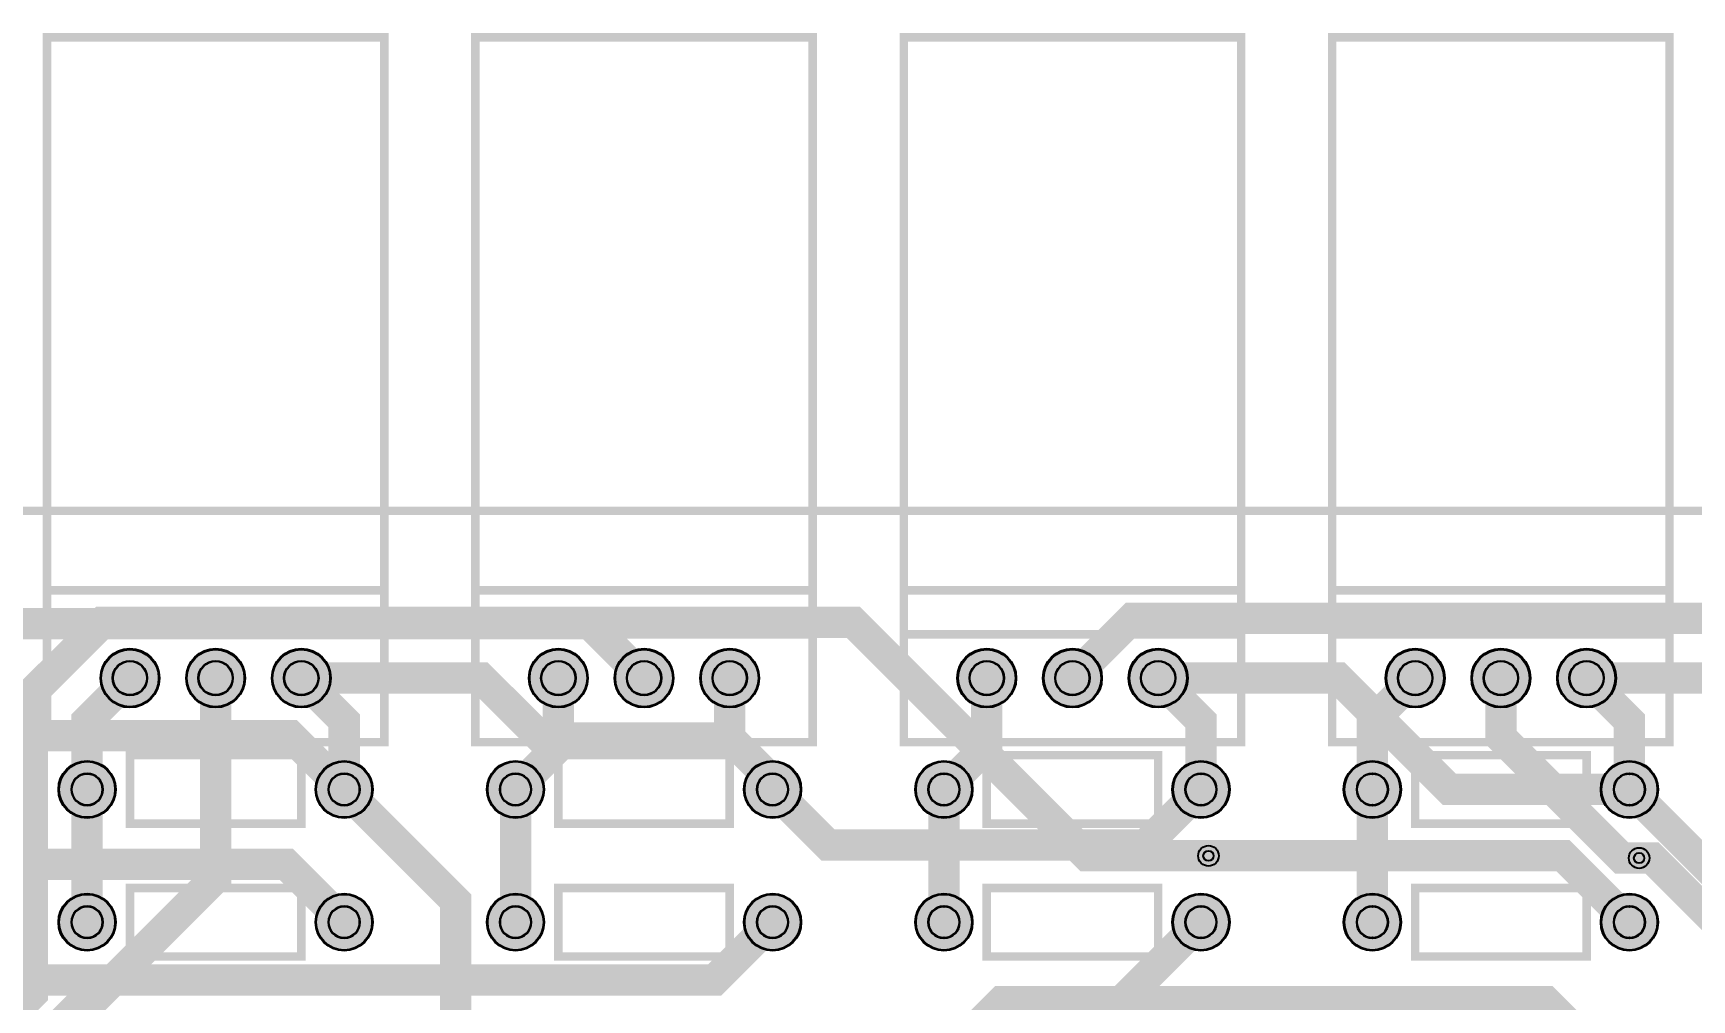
# Model space of a CAD drawing. Header units: millimetres. Extents: x -127 to 154, y 15 to 100.
# Drawn here: x 68.25 to 117.42, y 71.36 to 100.03 of the extents above; entities that cross this region are included whole.
import ezdxf

# ---------------------------------------------------------------- set-up
doc = ezdxf.new("R2010")
doc.units = ezdxf.units.MM
for name, color, linetype, true_color in [('BoardOutLine', 7, 'Continuous', 0xff00ff), ('BottomLayer', 7, 'Continuous', 0x0000ff), ('BottomSolderMaskLayer', 7, 'Continuous', 0xaa00ff), ('Hole', 7, 'Continuous', 0x222222), ('Multi-Layer', 7, 'Continuous', 0xc0c0c0), ('TopLayer', 7, 'Continuous', 0xff0000), ('TopSilkLayer', 7, 'Continuous', 0xffcc00), ('TopSolderMaskLayer', 7, 'Continuous', 0x800080)]:
    doc.layers.add(name, color=color, linetype=linetype, true_color=true_color)

msp = doc.modelspace()

# ---------------------------------------------------------------- hatches: boundary and pattern name
at = {"layer": 'BottomSolderMaskLayer'}
for points in [[(70.2447421894843, 80.89916179832358, 1), (71.99554229108449, 80.89916179832358, 1)], [(72.78474726949466, 80.89916179832358, 1), (74.53554737109485, 80.89916179832358, 1)], [(75.32475234950479, 80.89916179832358, 1), (77.07555245110498, 80.89916179832358, 1)], [(82.94476758953519, 80.89916179832358, 1), (84.69556769113538, 80.89916179832358, 1)], [(85.48477266954532, 80.89916179832358, 1), (87.23557277114551, 80.89916179832358, 1)], [(88.02477774955545, 80.89916179832358, 1), (89.77557785115565, 80.89916179832358, 1)], [(95.64479298958608, 80.89916179832358, 1), (97.39559309118627, 80.89916179832358, 1)], [(98.18479806959621, 80.89916179832358, 1), (99.9355981711964, 80.89916179832358, 1)], [(100.72480314960634, 80.89916179832358, 1), (102.47560325120654, 80.89916179832358, 1)], [(108.34481838963674, 80.89916179832358, 1), (110.09561849123693, 80.89916179832358, 1)], [(110.88482346964688, 80.89916179832358, 1), (112.63562357124707, 80.89916179832358, 1)], [(113.42482854965724, 80.89916179832358, 1), (115.17562865125743, 80.89916179832358, 1)], [(68.99923799847603, 77.59715519431029, 1), (70.70104140208285, 77.59715519431029, 1)], [(76.61925323850643, 77.59715519431029, 1), (78.32105664211325, 77.59715519431029, 1)], [(81.69926339852692, 77.59715519431029, 1), (83.40106680213374, 77.59715519431029, 1)], [(89.31927863855732, 77.59715519431029, 1), (91.02108204216414, 77.59715519431029, 1)], [(94.39928879857759, 77.59715519431029, 1), (96.1010922021844, 77.59715519431029, 1)], [(102.01930403860821, 77.59715519431029, 1), (103.72110744221503, 77.59715519431029, 1)], [(107.09931419862848, 77.59715519431029, 1), (108.8011176022353, 77.59715519431029, 1)], [(114.71932943865887, 77.59715519431029, 1), (116.42113284226569, 77.59715519431029, 1)], [(68.99923799847603, 73.66014732029464, 1), (70.70104140208285, 73.66014732029464, 1)], [(76.61925323850643, 73.66014732029464, 1), (78.32105664211325, 73.66014732029464, 1)], [(81.69926339852692, 73.66014732029464, 1), (83.40106680213374, 73.66014732029464, 1)], [(89.31927863855732, 73.66014732029464, 1), (91.02108204216414, 73.66014732029464, 1)], [(94.39928879857759, 73.66014732029464, 1), (96.1010922021844, 73.66014732029464, 1)], [(102.01930403860821, 73.66014732029464, 1), (103.72110744221503, 73.66014732029464, 1)], [(107.09931419862848, 73.66014732029464, 1), (108.8011176022353, 73.66014732029464, 1)], [(114.71932943865887, 73.66014732029464, 1), (116.42113284226569, 73.66014732029464, 1)]]:
    msp.add_hatch(color=256, dxfattribs=at).paths.add_polyline_path(points)
at = {"layer": 'Multi-Layer'}
for points in [[(70.2701422402844, 80.89916179832358, 1), (71.97014224028439, 80.89916179832358, 1)], [(72.81014732029476, 80.89916179832358, 1), (74.51014732029475, 80.89916179832358, 1)], [(75.35015240030489, 80.89916179832358, 1), (77.05015240030488, 80.89916179832358, 1)], [(82.97016764033529, 80.89916179832358, 1), (84.67016764033528, 80.89916179832358, 1)], [(85.51017272034542, 80.89916179832358, 1), (87.21017272034541, 80.89916179832358, 1)], [(88.05017780035556, 80.89916179832358, 1), (89.75017780035554, 80.89916179832358, 1)], [(95.67019304038618, 80.89916179832358, 1), (97.37019304038617, 80.89916179832358, 1)], [(98.21019812039631, 80.89916179832358, 1), (99.9101981203963, 80.89916179832358, 1)], [(100.75020320040645, 80.89916179832358, 1), (102.45020320040643, 80.89916179832358, 1)], [(108.37021844043684, 80.89916179832358, 1), (110.07021844043683, 80.89916179832358, 1)], [(110.91022352044698, 80.89916179832358, 1), (112.61022352044697, 80.89916179832358, 1)], [(113.45022860045734, 80.89916179832358, 1), (115.15022860045733, 80.89916179832358, 1)], [(69.02463804927613, 77.59715519431029, 1), (70.67564135128275, 77.59715519431029, 1)], [(76.64465328930653, 77.59715519431029, 1), (78.29565659131315, 77.59715519431029, 1)], [(81.72466344932702, 77.59715519431029, 1), (83.37566675133364, 77.59715519431029, 1)], [(89.34467868935742, 77.59715519431029, 1), (90.99568199136404, 77.59715519431029, 1)], [(94.42468884937769, 77.59715519431029, 1), (96.0756921513843, 77.59715519431029, 1)], [(102.04470408940831, 77.59715519431029, 1), (103.69570739141493, 77.59715519431029, 1)], [(107.12471424942858, 77.59715519431029, 1), (108.77571755143519, 77.59715519431029, 1)], [(114.74472948945898, 77.59715519431029, 1), (116.39573279146559, 77.59715519431029, 1)], [(69.02463804927613, 73.66014732029464, 1), (70.67564135128275, 73.66014732029464, 1)], [(76.64465328930653, 73.66014732029464, 1), (78.29565659131315, 73.66014732029464, 1)], [(81.72466344932702, 73.66014732029464, 1), (83.37566675133364, 73.66014732029464, 1)], [(89.34467868935742, 73.66014732029464, 1), (90.99568199136404, 73.66014732029464, 1)], [(94.42468884937769, 73.66014732029464, 1), (96.0756921513843, 73.66014732029464, 1)], [(102.04470408940831, 73.66014732029464, 1), (103.69570739141493, 73.66014732029464, 1)], [(107.12471424942858, 73.66014732029464, 1), (108.77571755143519, 73.66014732029464, 1)], [(114.74472948945898, 73.66014732029464, 1), (116.39573279146559, 73.66014732029464, 1)]]:
    msp.add_hatch(color=256, dxfattribs=at).paths.add_polyline_path(points)
at = {"layer": 'TopSolderMaskLayer'}
for points in [[(70.2447421894843, 80.89916179832358, 1), (71.99554229108449, 80.89916179832358, 1)], [(72.78474726949466, 80.89916179832358, 1), (74.53554737109485, 80.89916179832358, 1)], [(75.32475234950479, 80.89916179832358, 1), (77.07555245110498, 80.89916179832358, 1)], [(82.94476758953519, 80.89916179832358, 1), (84.69556769113538, 80.89916179832358, 1)], [(85.48477266954532, 80.89916179832358, 1), (87.23557277114551, 80.89916179832358, 1)], [(88.02477774955545, 80.89916179832358, 1), (89.77557785115565, 80.89916179832358, 1)], [(95.64479298958608, 80.89916179832358, 1), (97.39559309118627, 80.89916179832358, 1)], [(98.18479806959621, 80.89916179832358, 1), (99.9355981711964, 80.89916179832358, 1)], [(100.72480314960634, 80.89916179832358, 1), (102.47560325120654, 80.89916179832358, 1)], [(108.34481838963674, 80.89916179832358, 1), (110.09561849123693, 80.89916179832358, 1)], [(110.88482346964688, 80.89916179832358, 1), (112.63562357124707, 80.89916179832358, 1)], [(113.42482854965724, 80.89916179832358, 1), (115.17562865125743, 80.89916179832358, 1)], [(68.99923799847603, 77.59715519431029, 1), (70.70104140208285, 77.59715519431029, 1)], [(76.61925323850643, 77.59715519431029, 1), (78.32105664211325, 77.59715519431029, 1)], [(81.69926339852692, 77.59715519431029, 1), (83.40106680213374, 77.59715519431029, 1)], [(89.31927863855732, 77.59715519431029, 1), (91.02108204216414, 77.59715519431029, 1)], [(94.39928879857759, 77.59715519431029, 1), (96.1010922021844, 77.59715519431029, 1)], [(102.01930403860821, 77.59715519431029, 1), (103.72110744221503, 77.59715519431029, 1)], [(107.09931419862848, 77.59715519431029, 1), (108.8011176022353, 77.59715519431029, 1)], [(114.71932943865887, 77.59715519431029, 1), (116.42113284226569, 77.59715519431029, 1)], [(68.99923799847603, 73.66014732029464, 1), (70.70104140208285, 73.66014732029464, 1)], [(76.61925323850643, 73.66014732029464, 1), (78.32105664211325, 73.66014732029464, 1)], [(81.69926339852692, 73.66014732029464, 1), (83.40106680213374, 73.66014732029464, 1)], [(89.31927863855732, 73.66014732029464, 1), (91.02108204216414, 73.66014732029464, 1)], [(94.39928879857759, 73.66014732029464, 1), (96.1010922021844, 73.66014732029464, 1)], [(102.01930403860821, 73.66014732029464, 1), (103.72110744221503, 73.66014732029464, 1)], [(107.09931419862848, 73.66014732029464, 1), (108.8011176022353, 73.66014732029464, 1)], [(114.71932943865887, 73.66014732029464, 1), (116.42113284226569, 73.66014732029464, 1)]]:
    msp.add_hatch(color=256, dxfattribs=at).paths.add_polyline_path(points)

# ---------------------------------------------------------------- linework, layer by layer
at = {"layer": 'BoardOutLine', "const_width": 0.25400050800101603}
msp.add_lwpolyline([(18.23025146050304, 85.85902971805945), (125.73025146050304, 85.85902971805945)], dxfattribs=at)
at = {"layer": 'BottomLayer', "const_width": 0.9299974599949201}
for points in [[(63.243688087376086, 51.85118110236215), (63.243688087376086, 66.55806451612898), (68.23048006096019, 71.54485648971286), (68.23048006096019, 80.47602235204465), (70.30591821183634, 82.55146050292092), (92.56880873761747, 82.55146050292092), (99.49159258318514, 75.62867665735337), (103.09230378460757, 75.62867665735337)], [(73.6602489204979, 80.89918719837442), (73.6602489204979, 74.97843535687059), (70.08900177800365, 71.40718821437633), (69.83500127000275, 71.40718821437633), (64.83373126746255, 66.40591821183637), (64.83373126746255, 39.83086106172209), (66.67523495046999, 37.98935737871477)], [(71.12024384048777, 80.89918719837442), (69.8502413004826, 79.62918465836935), (69.8502413004826, 77.59718059436125)], [(76.20025400050804, 80.89918719837442), (77.47025654051299, 79.62918465836935), (77.47025654051299, 77.59718059436125)], [(83.82026924053844, 80.89918719837442), (83.82026924053844, 78.86718313436631), (82.55026670053348, 77.59718059436125)], [(101.60030480060959, 80.89918719837442), (102.87030734061477, 79.62918465836935), (102.87030734061477, 77.59718059436125)], [(109.22032004063999, 80.89918719837442), (107.95031750063504, 79.62918465836935), (107.95031750063504, 77.59718059436125)], [(111.76032512065035, 80.89918719837442), (111.76032512065035, 79.14531369062729), (115.34325628651254, 75.56238252476498), (115.85862331724661, 75.56238252476498)], [(114.30033020066048, 80.89918719837442), (115.57033274066544, 79.62918465836935), (115.57033274066544, 77.59718059436125)], [(69.8502413004826, 73.66017272034549), (69.8502413004826, 77.59718059436125)], [(77.47025654051299, 77.59718059436125), (80.77708915417838, 74.29034798069586), (80.77708915417838, 69.4643383286766), (81.78826517653033, 68.45316230632466)], [(82.55026670053348, 73.66017272034549), (82.55026670053348, 77.59718059436125)], [(95.25029210058415, 73.66017272034549), (95.25029210058415, 77.59718059436125)], [(107.95031750063504, 73.66017272034549), (107.95031750063504, 77.59718059436125)], [(118.49133858267714, 68.45316230632466), (118.49133858267714, 74.67617475234954), (115.57033274066544, 77.59718059436125)], [(115.95133350266701, 68.45316230632466), (113.10347980695974, 71.30101600203204), (96.95844551689106, 71.30101600203204), (92.44942849885706, 66.79199898399781), (87.68183896367805, 66.79199898399781)]]:
    msp.add_lwpolyline(points, dxfattribs=at)
at = {"layer": 'BottomSolderMaskLayer'}
for points in [[(69.85275785936187, 78.06842382915525), (69.84752154119701, 78.06842382915525)], [(77.4727730993925, 78.06842382915525), (77.46753678122741, 78.06842382915525)], [(82.55278325941276, 78.06842382915525), (82.54754694124767, 78.06842382915525)], [(90.17279849944316, 78.06842382915525), (90.1675621812783, 78.06842382915525)], [(95.25280865946343, 78.06842382915525), (95.24757234129856, 78.06842382915525)], [(102.87282389949405, 78.06842382915525), (102.86758758132896, 78.06842382915525)], [(107.95283405951432, 78.06842382915525), (107.94759774134923, 78.06842382915525)], [(115.57284929954471, 78.06842382915525), (115.56761298137985, 78.06842382915525)], [(69.85275785936187, 77.12588655946533), (69.84752154119701, 77.12588655946533)], [(77.4727730993925, 77.12588655946533), (77.46753678122741, 77.12588655946533)], [(82.55278325941276, 77.12588655946533), (82.54754694124767, 77.12588655946533)], [(90.17279849944316, 77.12588655946533), (90.1675621812783, 77.12588655946533)], [(95.25280865946343, 77.12588655946533), (95.24757234129856, 77.12588655946533)], [(102.87282389949405, 77.12588655946533), (102.86758758132896, 77.12588655946533)], [(107.95283405951432, 77.12588655946533), (107.94759774134923, 77.12588655946533)], [(115.57284929954471, 77.12588655946533), (115.56761298137985, 77.12588655946533)], [(69.85275785936187, 74.1314159551396), (69.84752154119701, 74.1314159551396)], [(77.4727730993925, 74.1314159551396), (77.46753678122741, 74.1314159551396)], [(82.55278325941276, 74.1314159551396), (82.54754694124767, 74.1314159551396)], [(90.17279849944316, 74.1314159551396), (90.1675621812783, 74.1314159551396)], [(95.25280865946343, 74.1314159551396), (95.24757234129856, 74.1314159551396)], [(102.87282389949405, 74.1314159551396), (102.86758758132896, 74.1314159551396)], [(107.95283405951432, 74.1314159551396), (107.94759774134923, 74.1314159551396)], [(115.57284929954471, 74.1314159551396), (115.56761298137985, 74.1314159551396)], [(69.85275785936187, 73.18887868544968), (69.84752154119701, 73.18887868544968)], [(77.4727730993925, 73.18887868544968), (77.46753678122741, 73.18887868544968)], [(82.55278325941276, 73.18887868544968), (82.54754694124767, 73.18887868544968)], [(90.17279849944316, 73.18887868544968), (90.1675621812783, 73.18887868544968)], [(95.25280865946343, 73.18887868544968), (95.24757234129856, 73.18887868544968)], [(102.87282389949405, 73.18887868544968), (102.86758758132896, 73.18887868544968)], [(107.95283405951432, 73.18887868544968), (107.94759774134923, 73.18887868544968)], [(115.57284929954471, 73.18887868544968), (115.56761298137985, 73.18887868544968)]]:
    msp.add_lwpolyline(points, close=True, dxfattribs=at)
for centre, radius in [((71.1201422402844, 80.89916179832358), 0.8754000508001016), ((73.66014732029475, 80.89916179832358), 0.8754000508001016), ((76.20015240030489, 80.89916179832358), 0.8754000508001016), ((83.82016764033528, 80.89916179832358), 0.8754000508001016), ((86.36017272034542, 80.89916179832358), 0.8754000508001016), ((88.90017780035555, 80.89916179832358), 0.8754000508001016), ((96.52019304038618, 80.89916179832358), 0.8754000508001016), ((99.06019812039631, 80.89916179832358), 0.8754000508001016), ((101.60020320040644, 80.89916179832358), 0.8754000508001016), ((109.22021844043684, 80.89916179832358), 0.8754000508001016), ((111.76022352044697, 80.89916179832358), 0.8754000508001016), ((114.30022860045733, 80.89916179832358), 0.8754000508001016), ((71.1201422402844, 80.89916179832358), 0.5149412063530009), ((73.66014732029475, 80.89916179832358), 0.5149412063530009), ((76.20015240030489, 80.89916179832358), 0.5149412063530009), ((83.82016764033528, 80.89916179832358), 0.5149412063530009), ((86.36017272034542, 80.89916179832358), 0.5149412063530009), ((88.90017780035555, 80.89916179832358), 0.5149412063530009), ((96.52019304038618, 80.89916179832358), 0.5149412063530009), ((99.06019812039631, 80.89916179832358), 0.5149412063530009), ((101.60020320040644, 80.89916179832358), 0.5149412063530009), ((109.22021844043684, 80.89916179832358), 0.5149412063530009), ((111.76022352044697, 80.89916179832358), 0.5149412063530009), ((114.30022860045733, 80.89916179832358), 0.5149412063530009), ((69.85013970027944, 77.59715519431029), 0.8509017018034037), ((77.47015494030984, 77.59715519431029), 0.8509017018034037), ((82.55016510033033, 77.59715519431029), 0.8509017018034037), ((90.17018034036073, 77.59715519431029), 0.8509017018034037), ((95.250190500381, 77.59715519431029), 0.8509017018034037), ((102.87020574041162, 77.59715519431029), 0.8509017018034037), ((107.95021590043189, 77.59715519431029), 0.8509017018034037), ((115.57023114046228, 77.59715519431029), 0.8509017018034037), ((69.85013970027944, 73.66014732029464), 0.8509017018034037), ((77.47015494030984, 73.66014732029464), 0.8509017018034037), ((82.55016510033033, 73.66014732029464), 0.8509017018034037), ((90.17018034036073, 73.66014732029464), 0.8509017018034037), ((95.250190500381, 73.66014732029464), 0.8509017018034037), ((102.87020574041162, 73.66014732029464), 0.8509017018034037), ((107.95021590043189, 73.66014732029464), 0.8509017018034037), ((115.57023114046228, 73.66014732029464), 0.8509017018034037)]:
    msp.add_circle(centre, radius, dxfattribs=at)
for centre, start, end in [((69.84752154119701, 77.59715519431029), 90, 270), ((69.85275785936187, 77.59715519431029), 270, 90), ((77.46753678122741, 77.59715519431029), 90, 270), ((77.4727730993925, 77.59715519431029), 270, 90), ((82.54754694124767, 77.59715519431029), 90, 270), ((82.55278325941276, 77.59715519431029), 270, 90), ((90.1675621812783, 77.59715519431029), 90, 270), ((90.17279849944316, 77.59715519431029), 270, 90), ((95.24757234129856, 77.59715519431029), 90, 270), ((95.25280865946343, 77.59715519431029), 270, 90), ((102.86758758132896, 77.59715519431029), 90, 270), ((102.87282389949405, 77.59715519431029), 270, 90), ((107.94759774134923, 77.59715519431029), 90, 270), ((107.95283405951432, 77.59715519431029), 270, 90), ((115.56761298137985, 77.59715519431029), 90, 270), ((115.57284929954471, 77.59715519431029), 270, 90), ((69.84752154119701, 73.66014732029464), 90, 270), ((69.85275785936187, 73.66014732029464), 270, 90), ((77.46753678122741, 73.66014732029464), 90, 270), ((77.4727730993925, 73.66014732029464), 270, 90), ((82.54754694124767, 73.66014732029464), 90, 270), ((82.55278325941276, 73.66014732029464), 270, 90), ((90.1675621812783, 73.66014732029464), 90, 270), ((90.17279849944316, 73.66014732029464), 270, 90), ((95.24757234129856, 73.66014732029464), 90, 270), ((95.25280865946343, 73.66014732029464), 270, 90), ((102.86758758132896, 73.66014732029464), 90, 270), ((102.87282389949405, 73.66014732029464), 270, 90), ((107.94759774134923, 73.66014732029464), 90, 270), ((107.95283405951432, 73.66014732029464), 270, 90), ((115.56761298137985, 73.66014732029464), 90, 270), ((115.57284929954471, 73.66014732029464), 270, 90)]:
    msp.add_arc(centre, 0.4712686348449621, start, end, dxfattribs=at)
at = {"layer": 'Hole'}
for centre in [(103.09230378460757, 75.62867665735337), (115.85862331724661, 75.56238252476498)]:
    msp.add_circle(centre, 0.15250190500381003, dxfattribs=at)
at = {"layer": 'Multi-Layer'}
for points in [[(69.85267970535938, 78.05435610871211), (69.84759969519928, 78.05435610871211)], [(77.47269494539, 78.05435610871211), (77.4676149352299, 78.05435610871211)], [(82.55270510541027, 78.05435610871211), (82.54762509525017, 78.05435610871211)], [(90.17272034544067, 78.05435610871211), (90.16764033528057, 78.05435610871211)], [(95.25273050546116, 78.05435610871211), (95.24765049530106, 78.05435610871211)], [(102.87274574549156, 78.05435610871211), (102.86766573533146, 78.05435610871211)], [(107.95275590551182, 78.05435610871211), (107.94767589535172, 78.05435610871211)], [(115.57277114554245, 78.05435610871211), (115.56769113538235, 78.05435610871211)], [(69.85267970535938, 77.13995427990847), (69.84759969519928, 77.13995427990847)], [(77.47269494539, 77.13995427990847), (77.4676149352299, 77.13995427990847)], [(82.55270510541027, 77.13995427990847), (82.54762509525017, 77.13995427990847)], [(90.17272034544067, 77.13995427990847), (90.16764033528057, 77.13995427990847)], [(95.25273050546116, 77.13995427990847), (95.24765049530106, 77.13995427990847)], [(102.87274574549156, 77.13995427990847), (102.86766573533146, 77.13995427990847)], [(107.95275590551182, 77.13995427990847), (107.94767589535172, 77.13995427990847)], [(115.57277114554245, 77.13995427990847), (115.56769113538235, 77.13995427990847)], [(69.85267970535938, 74.11734823469646), (69.84759969519928, 74.11734823469646)], [(77.47269494539, 74.11734823469646), (77.4676149352299, 74.11734823469646)], [(82.55270510541027, 74.11734823469646), (82.54762509525017, 74.11734823469646)], [(90.17272034544067, 74.11734823469646), (90.16764033528057, 74.11734823469646)], [(95.25273050546116, 74.11734823469646), (95.24765049530106, 74.11734823469646)], [(102.87274574549156, 74.11734823469646), (102.86766573533146, 74.11734823469646)], [(107.95275590551182, 74.11734823469646), (107.94767589535172, 74.11734823469646)], [(115.57277114554245, 74.11734823469646), (115.56769113538235, 74.11734823469646)], [(69.85267970535938, 73.20294640589282), (69.84759969519928, 73.20294640589282)], [(77.47269494539, 73.20294640589282), (77.4676149352299, 73.20294640589282)], [(82.55270510541027, 73.20294640589282), (82.54762509525017, 73.20294640589282)], [(90.17272034544067, 73.20294640589282), (90.16764033528057, 73.20294640589282)], [(95.25273050546116, 73.20294640589282), (95.24765049530106, 73.20294640589282)], [(102.87274574549156, 73.20294640589282), (102.86766573533146, 73.20294640589282)], [(107.95275590551182, 73.20294640589282), (107.94767589535172, 73.20294640589282)], [(115.57277114554245, 73.20294640589282), (115.56769113538235, 73.20294640589282)]]:
    msp.add_lwpolyline(points, close=True, dxfattribs=at)
for centre, radius in [((71.1201422402844, 80.89916179832358), 0.8500000000000001), ((73.66014732029475, 80.89916179832358), 0.8500000000000001), ((76.20015240030489, 80.89916179832358), 0.8500000000000001), ((83.82016764033528, 80.89916179832358), 0.8500000000000001), ((86.36017272034542, 80.89916179832358), 0.8500000000000001), ((88.90017780035555, 80.89916179832358), 0.8500000000000001), ((96.52019304038618, 80.89916179832358), 0.8500000000000001), ((99.06019812039631, 80.89916179832358), 0.8500000000000001), ((101.60020320040644, 80.89916179832358), 0.8500000000000001), ((109.22021844043684, 80.89916179832358), 0.8500000000000001), ((111.76022352044697, 80.89916179832358), 0.8500000000000001), ((114.30022860045733, 80.89916179832358), 0.8500000000000001), ((71.1201422402844, 80.89916179832358), 0.5), ((73.66014732029475, 80.89916179832358), 0.5), ((76.20015240030489, 80.89916179832358), 0.5), ((83.82016764033528, 80.89916179832358), 0.5), ((86.36017272034542, 80.89916179832358), 0.5), ((88.90017780035555, 80.89916179832358), 0.5), ((96.52019304038618, 80.89916179832358), 0.5), ((99.06019812039631, 80.89916179832358), 0.5), ((101.60020320040644, 80.89916179832358), 0.5), ((109.22021844043684, 80.89916179832358), 0.5), ((111.76022352044697, 80.89916179832358), 0.5), ((114.30022860045733, 80.89916179832358), 0.5), ((69.85013970027944, 77.59715519431029), 0.8255016510033021), ((77.47015494030984, 77.59715519431029), 0.8255016510033021), ((82.55016510033033, 77.59715519431029), 0.8255016510033021), ((90.17018034036073, 77.59715519431029), 0.8255016510033021), ((95.250190500381, 77.59715519431029), 0.8255016510033021), ((102.87020574041162, 77.59715519431029), 0.8255016510033021), ((107.95021590043189, 77.59715519431029), 0.8255016510033021), ((115.57023114046228, 77.59715519431029), 0.8255016510033021), ((103.09230378460757, 75.62867665735337), 0.30500381000762006), ((115.85862331724661, 75.56238252476498), 0.30500381000762006), ((69.85013970027944, 73.66014732029464), 0.8255016510033021), ((77.47015494030984, 73.66014732029464), 0.8255016510033021), ((82.55016510033033, 73.66014732029464), 0.8255016510033021), ((90.17018034036073, 73.66014732029464), 0.8255016510033021), ((95.250190500381, 73.66014732029464), 0.8255016510033021), ((102.87020574041162, 73.66014732029464), 0.8255016510033021), ((107.95021590043189, 73.66014732029464), 0.8255016510033021), ((115.57023114046228, 73.66014732029464), 0.8255016510033021)]:
    msp.add_circle(centre, radius, dxfattribs=at)
for centre, start, end in [((69.84759969519928, 77.59715519431029), 90, 270), ((69.85267970535938, 77.59715519431029), 270, 90), ((77.4676149352299, 77.59715519431029), 90, 270), ((77.47269494539, 77.59715519431029), 270, 90), ((82.54762509525017, 77.59715519431029), 90, 270), ((82.55270510541027, 77.59715519431029), 270, 90), ((90.16764033528057, 77.59715519431029), 90, 270), ((90.17272034544067, 77.59715519431029), 270, 90), ((95.24765049530106, 77.59715519431029), 90, 270), ((95.25273050546116, 77.59715519431029), 270, 90), ((102.86766573533146, 77.59715519431029), 90, 270), ((102.87274574549156, 77.59715519431029), 270, 90), ((107.94767589535172, 77.59715519431029), 90, 270), ((107.95275590551182, 77.59715519431029), 270, 90), ((115.56769113538235, 77.59715519431029), 90, 270), ((115.57277114554245, 77.59715519431029), 270, 90), ((69.84759969519928, 73.66014732029464), 90, 270), ((69.85267970535938, 73.66014732029464), 270, 90), ((77.4676149352299, 73.66014732029464), 90, 270), ((77.47269494539, 73.66014732029464), 270, 90), ((82.54762509525017, 73.66014732029464), 90, 270), ((82.55270510541027, 73.66014732029464), 270, 90), ((90.16764033528057, 73.66014732029464), 90, 270), ((90.17272034544067, 73.66014732029464), 270, 90), ((95.24765049530106, 73.66014732029464), 90, 270), ((95.25273050546116, 73.66014732029464), 270, 90), ((102.86766573533146, 73.66014732029464), 90, 270), ((102.87274574549156, 73.66014732029464), 270, 90), ((107.94767589535172, 73.66014732029464), 90, 270), ((107.95275590551182, 73.66014732029464), 270, 90), ((115.56769113538235, 73.66014732029464), 90, 270), ((115.57277114554245, 73.66014732029464), 270, 90)]:
    msp.add_arc(centre, 0.45720091440182886, start, end, dxfattribs=at)
at = {"layer": 'TopLayer', "const_width": 0.9299974599949201}
for points in [[(99.06029972059946, 80.89918719837442), (100.83296926593857, 82.67185674371342), (127.59014478028962, 82.67185674371342), (129.9381254762509, 80.32387604775204), (129.9381254762509, 64.1453136906274), (121.30693421386854, 55.51412242824483), (105.20330200660419, 55.51412242824483)], [(86.36027432054857, 80.89918719837442), (84.74381508763031, 82.5156464312928), (66.99883159766318, 82.5156464312928)], [(88.9002794005587, 79.12118364236733), (83.31226822453641, 79.12118364236733), (81.53426466852943, 80.89918719837442), (76.20025400050804, 80.89918719837442)], [(88.9002794005587, 80.89918719837442), (88.9002794005587, 79.12118364236733)], [(96.52029464058933, 80.89918719837442), (96.52029464058933, 78.86718313436631), (95.25029210058415, 77.59718059436125)], [(115.57033274066544, 77.59718059436125), (110.23632207264404, 77.59718059436125), (106.93431546863098, 80.89918719837442), (101.60030480060959, 80.89918719837442)], [(128.27035814071633, 77.59718059436125), (122.93634747269493, 77.59718059436125), (119.63434086868165, 80.89918719837442), (114.30033020066048, 80.89918719837442)], [(64.77023114046233, 77.59718059436125), (66.36256032512074, 79.18950977901955), (75.87792735585458, 79.18950977901955), (77.47025654051299, 77.59718059436125)], [(90.17028194056388, 77.59718059436125), (90.17028194056388, 77.85118110236226), (88.9002794005587, 79.12118364236733)], [(102.87030734061477, 77.59718059436125), (101.21828803657604, 75.94516129032252), (91.82230124460239, 75.94516129032252), (90.17028194056388, 77.59718059436125)], [(35.94142748285503, 69.46916433832871), (35.94142748285503, 72.56873253746505), (38.752705105410314, 75.38001016002022), (75.75041910083837, 75.38001016002022), (77.47025654051299, 73.66017272034549)], [(115.57033274066544, 73.66017272034549), (113.60182880365755, 75.62867665735337), (103.09230378460757, 75.62867665735337)], [(107.1179578359156, 58.62308864617728), (110.28763017526035, 61.79276098552191), (125.83931927863864, 61.79276098552191), (127.91323342646683, 63.86667513335021), (127.91323342646683, 64.83721107442204), (126.56423672847359, 66.18620777241551), (126.3038862077724, 66.18620777241551), (124.48727457454902, 68.00281940563877), (124.48727457454902, 69.19458978917953), (122.35265430530876, 71.32921005842013), (120.47432054864112, 71.32921005842013), (116.24114808229638, 75.56238252476498), (115.85862331724661, 75.56238252476498)], [(90.17028194056388, 73.66017272034549), (88.45349250698496, 71.94338328676656), (64.36891033782058, 71.94338328676656), (59.49362458724909, 67.06809753619495), (57.70927101854204, 67.06809753619495), (38.481432562865166, 47.84025908051808), (38.481432562865166, 44.06911353822704)], [(102.87030734061477, 73.66017272034549), (99.79690119380257, 70.58676657353305), (68.68107696215384, 70.58676657353305), (49.54823469646931, 51.453924307848524), (49.54823469646931, 50.05590551181092), (43.56144272288543, 44.06911353822704)]]:
    msp.add_lwpolyline(points, dxfattribs=at)
at = {"layer": 'TopSilkLayer', "const_width": 0.25400050800101603}
for points in [[(68.66014732029453, 99.89916179832358), (78.66014732029475, 99.89916179832358), (78.66014732029475, 82.19913639827269), (68.66014732029453, 82.19913639827269), (68.66014732029453, 99.89916179832358)], [(81.36017272034542, 99.89916179832358), (91.36017272034564, 99.89916179832358), (91.36017272034564, 82.19913639827269), (81.36017272034542, 82.19913639827269), (81.36017272034542, 99.89916179832358)], [(94.06019812039608, 99.89916179832358), (104.06019812039631, 99.89916179832358), (104.06019812039631, 82.19913639827269), (94.06019812039608, 82.19913639827269), (94.06019812039608, 99.89916179832358)], [(106.76022352044697, 99.89916179832358), (116.7602235204472, 99.89916179832358), (116.7602235204472, 82.19913639827269), (106.76022352044697, 82.19913639827269), (106.76022352044697, 99.89916179832358)], [(68.66014732029453, 83.49911099822191), (78.66014732029475, 83.49911099822191), (78.66014732029475, 78.99898399796791), (68.66014732029453, 78.99898399796791), (68.66014732029453, 83.49911099822191)], [(81.36017272034542, 83.49911099822191), (91.36017272034564, 83.49911099822191), (91.36017272034564, 78.99898399796791), (81.36017272034542, 78.99898399796791), (81.36017272034542, 83.49911099822191)], [(94.06019812039608, 83.49911099822191), (104.06019812039631, 83.49911099822191), (104.06019812039631, 78.99898399796791), (94.06019812039608, 78.99898399796791), (94.06019812039608, 83.49911099822191)], [(106.76022352044697, 83.49911099822191), (116.7602235204472, 83.49911099822191), (116.7602235204472, 78.99898399796791), (106.76022352044697, 78.99898399796791), (106.76022352044697, 83.49911099822191)], [(71.1201422402844, 78.61315722631446), (76.20015240030489, 78.61315722631446), (76.20015240030489, 76.58115316230624), (71.1201422402844, 76.58115316230624), (71.1201422402844, 78.61315722631446)], [(83.82016764033528, 78.61315722631446), (88.90017780035555, 78.61315722631446), (88.90017780035555, 76.58115316230624), (83.82016764033528, 76.58115316230624), (83.82016764033528, 78.61315722631446)], [(96.52019304038618, 78.61315722631446), (101.60020320040644, 78.61315722631446), (101.60020320040644, 76.58115316230624), (96.52019304038618, 76.58115316230624), (96.52019304038618, 78.61315722631446)], [(109.22021844043684, 78.61315722631446), (114.30022860045733, 78.61315722631446), (114.30022860045733, 76.58115316230624), (109.22021844043684, 76.58115316230624), (109.22021844043684, 78.61315722631446)], [(71.1201422402844, 74.6761493522987), (76.20015240030489, 74.6761493522987), (76.20015240030489, 72.64414528829059), (71.1201422402844, 72.64414528829059), (71.1201422402844, 74.6761493522987)], [(83.82016764033528, 74.6761493522987), (88.90017780035555, 74.6761493522987), (88.90017780035555, 72.64414528829059), (83.82016764033528, 72.64414528829059), (83.82016764033528, 74.6761493522987)], [(96.52019304038618, 74.6761493522987), (101.60020320040644, 74.6761493522987), (101.60020320040644, 72.64414528829059), (96.52019304038618, 72.64414528829059), (96.52019304038618, 74.6761493522987)], [(109.22021844043684, 74.6761493522987), (114.30022860045733, 74.6761493522987), (114.30022860045733, 72.64414528829059), (109.22021844043684, 72.64414528829059), (109.22021844043684, 74.6761493522987)]]:
    msp.add_lwpolyline(points, close=True, dxfattribs=at)
at = {"layer": 'TopSolderMaskLayer'}
for points in [[(69.85275785936187, 78.06842382915525), (69.84752154119701, 78.06842382915525)], [(77.4727730993925, 78.06842382915525), (77.46753678122741, 78.06842382915525)], [(82.55278325941276, 78.06842382915525), (82.54754694124767, 78.06842382915525)], [(90.17279849944316, 78.06842382915525), (90.1675621812783, 78.06842382915525)], [(95.25280865946343, 78.06842382915525), (95.24757234129856, 78.06842382915525)], [(102.87282389949405, 78.06842382915525), (102.86758758132896, 78.06842382915525)], [(107.95283405951432, 78.06842382915525), (107.94759774134923, 78.06842382915525)], [(115.57284929954471, 78.06842382915525), (115.56761298137985, 78.06842382915525)], [(69.85275785936187, 77.12588655946533), (69.84752154119701, 77.12588655946533)], [(77.4727730993925, 77.12588655946533), (77.46753678122741, 77.12588655946533)], [(82.55278325941276, 77.12588655946533), (82.54754694124767, 77.12588655946533)], [(90.17279849944316, 77.12588655946533), (90.1675621812783, 77.12588655946533)], [(95.25280865946343, 77.12588655946533), (95.24757234129856, 77.12588655946533)], [(102.87282389949405, 77.12588655946533), (102.86758758132896, 77.12588655946533)], [(107.95283405951432, 77.12588655946533), (107.94759774134923, 77.12588655946533)], [(115.57284929954471, 77.12588655946533), (115.56761298137985, 77.12588655946533)], [(69.85275785936187, 74.1314159551396), (69.84752154119701, 74.1314159551396)], [(77.4727730993925, 74.1314159551396), (77.46753678122741, 74.1314159551396)], [(82.55278325941276, 74.1314159551396), (82.54754694124767, 74.1314159551396)], [(90.17279849944316, 74.1314159551396), (90.1675621812783, 74.1314159551396)], [(95.25280865946343, 74.1314159551396), (95.24757234129856, 74.1314159551396)], [(102.87282389949405, 74.1314159551396), (102.86758758132896, 74.1314159551396)], [(107.95283405951432, 74.1314159551396), (107.94759774134923, 74.1314159551396)], [(115.57284929954471, 74.1314159551396), (115.56761298137985, 74.1314159551396)], [(69.85275785936187, 73.18887868544968), (69.84752154119701, 73.18887868544968)], [(77.4727730993925, 73.18887868544968), (77.46753678122741, 73.18887868544968)], [(82.55278325941276, 73.18887868544968), (82.54754694124767, 73.18887868544968)], [(90.17279849944316, 73.18887868544968), (90.1675621812783, 73.18887868544968)], [(95.25280865946343, 73.18887868544968), (95.24757234129856, 73.18887868544968)], [(102.87282389949405, 73.18887868544968), (102.86758758132896, 73.18887868544968)], [(107.95283405951432, 73.18887868544968), (107.94759774134923, 73.18887868544968)], [(115.57284929954471, 73.18887868544968), (115.56761298137985, 73.18887868544968)]]:
    msp.add_lwpolyline(points, close=True, dxfattribs=at)
for centre, radius in [((71.1201422402844, 80.89916179832358), 0.8754000508001016), ((73.66014732029475, 80.89916179832358), 0.8754000508001016), ((76.20015240030489, 80.89916179832358), 0.8754000508001016), ((83.82016764033528, 80.89916179832358), 0.8754000508001016), ((86.36017272034542, 80.89916179832358), 0.8754000508001016), ((88.90017780035555, 80.89916179832358), 0.8754000508001016), ((96.52019304038618, 80.89916179832358), 0.8754000508001016), ((99.06019812039631, 80.89916179832358), 0.8754000508001016), ((101.60020320040644, 80.89916179832358), 0.8754000508001016), ((109.22021844043684, 80.89916179832358), 0.8754000508001016), ((111.76022352044697, 80.89916179832358), 0.8754000508001016), ((114.30022860045733, 80.89916179832358), 0.8754000508001016), ((71.1201422402844, 80.89916179832358), 0.5149412063530009), ((73.66014732029475, 80.89916179832358), 0.5149412063530009), ((76.20015240030489, 80.89916179832358), 0.5149412063530009), ((83.82016764033528, 80.89916179832358), 0.5149412063530009), ((86.36017272034542, 80.89916179832358), 0.5149412063530009), ((88.90017780035555, 80.89916179832358), 0.5149412063530009), ((96.52019304038618, 80.89916179832358), 0.5149412063530009), ((99.06019812039631, 80.89916179832358), 0.5149412063530009), ((101.60020320040644, 80.89916179832358), 0.5149412063530009), ((109.22021844043684, 80.89916179832358), 0.5149412063530009), ((111.76022352044697, 80.89916179832358), 0.5149412063530009), ((114.30022860045733, 80.89916179832358), 0.5149412063530009), ((69.85013970027944, 77.59715519431029), 0.8509017018034037), ((77.47015494030984, 77.59715519431029), 0.8509017018034037), ((82.55016510033033, 77.59715519431029), 0.8509017018034037), ((90.17018034036073, 77.59715519431029), 0.8509017018034037), ((95.250190500381, 77.59715519431029), 0.8509017018034037), ((102.87020574041162, 77.59715519431029), 0.8509017018034037), ((107.95021590043189, 77.59715519431029), 0.8509017018034037), ((115.57023114046228, 77.59715519431029), 0.8509017018034037), ((69.85013970027944, 73.66014732029464), 0.8509017018034037), ((77.47015494030984, 73.66014732029464), 0.8509017018034037), ((82.55016510033033, 73.66014732029464), 0.8509017018034037), ((90.17018034036073, 73.66014732029464), 0.8509017018034037), ((95.250190500381, 73.66014732029464), 0.8509017018034037), ((102.87020574041162, 73.66014732029464), 0.8509017018034037), ((107.95021590043189, 73.66014732029464), 0.8509017018034037), ((115.57023114046228, 73.66014732029464), 0.8509017018034037)]:
    msp.add_circle(centre, radius, dxfattribs=at)
for centre, start, end in [((69.84752154119701, 77.59715519431029), 90, 270), ((69.85275785936187, 77.59715519431029), 270, 90), ((77.46753678122741, 77.59715519431029), 90, 270), ((77.4727730993925, 77.59715519431029), 270, 90), ((82.54754694124767, 77.59715519431029), 90, 270), ((82.55278325941276, 77.59715519431029), 270, 90), ((90.1675621812783, 77.59715519431029), 90, 270), ((90.17279849944316, 77.59715519431029), 270, 90), ((95.24757234129856, 77.59715519431029), 90, 270), ((95.25280865946343, 77.59715519431029), 270, 90), ((102.86758758132896, 77.59715519431029), 90, 270), ((102.87282389949405, 77.59715519431029), 270, 90), ((107.94759774134923, 77.59715519431029), 90, 270), ((107.95283405951432, 77.59715519431029), 270, 90), ((115.56761298137985, 77.59715519431029), 90, 270), ((115.57284929954471, 77.59715519431029), 270, 90), ((69.84752154119701, 73.66014732029464), 90, 270), ((69.85275785936187, 73.66014732029464), 270, 90), ((77.46753678122741, 73.66014732029464), 90, 270), ((77.4727730993925, 73.66014732029464), 270, 90), ((82.54754694124767, 73.66014732029464), 90, 270), ((82.55278325941276, 73.66014732029464), 270, 90), ((90.1675621812783, 73.66014732029464), 90, 270), ((90.17279849944316, 73.66014732029464), 270, 90), ((95.24757234129856, 73.66014732029464), 90, 270), ((95.25280865946343, 73.66014732029464), 270, 90), ((102.86758758132896, 73.66014732029464), 90, 270), ((102.87282389949405, 73.66014732029464), 270, 90), ((107.94759774134923, 73.66014732029464), 90, 270), ((107.95283405951432, 73.66014732029464), 270, 90), ((115.56761298137985, 73.66014732029464), 90, 270), ((115.57284929954471, 73.66014732029464), 270, 90)]:
    msp.add_arc(centre, 0.4712686348449621, start, end, dxfattribs=at)

doc.saveas('drawing.dxf')
